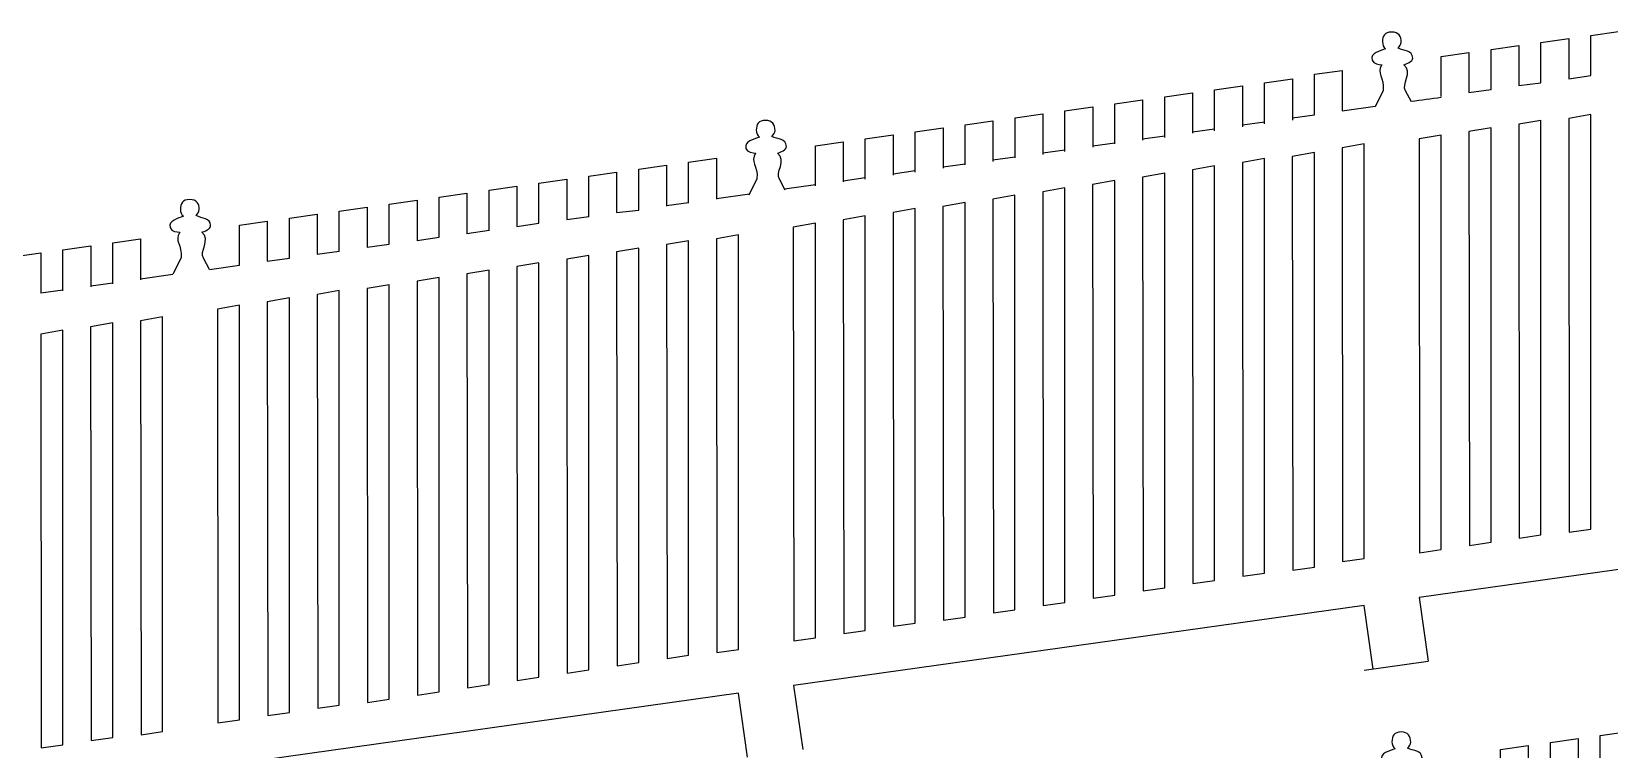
# Model space of a CAD drawing. Extents: x -294 to 276, y -108 to 146.
# Drawn here: x -222.2 to -151.1, y 92.9 to 125.3 of the extents above; entities that cross this region are included whole.
import ezdxf

# ---------------------------------------------------------------- set-up
doc = ezdxf.new("R2010")
doc.units = 0
doc.header["$MEASUREMENT"] = 0
doc.layers.add('OUTLINE', color=7, linetype='CONTINUOUS')

msp = doc.modelspace()

# ---------------------------------------------------------------- linework, layer by layer
at = {"layer": 'OUTLINE', "color": 1}
for points, knots in [([(-160.0467, 122.0899), (-160.0467, 122.0899), (-160.3145, 122.5941), (-160.3145, 122.5941), (-160.3145, 122.5941), (-160.5211, 122.8761), (-159.9635, 123.4279), (-160.3913, 123.7611), (-160.3913, 123.7611), (-160.2859, 123.7965), (-159.9875, 123.9039), (-159.9955, 124.0659), (-159.9955, 124.0659), (-160.0131, 124.4237), (-160.3833, 124.3719), (-160.6511, 124.5153), (-160.6511, 124.5153), (-160.5869, 124.5909), (-160.5095, 124.6831), (-160.5095, 124.7821), (-160.5095, 124.7821), (-160.5095, 125.0415), (-160.6215, 125.2385), (-160.9397, 125.2385), (-160.9397, 125.2385), (-161.2577, 125.2385), (-161.3569, 125.0547), (-161.3569, 124.7953), (-161.3569, 124.7953), (-161.3569, 124.6777), (-161.3035, 124.5439), (-161.2161, 124.4825), (-161.2161, 124.4825), (-161.4605, 124.3821), (-161.9121, 124.2971), (-161.8181, 123.9727), (-161.8181, 123.9727), (-161.7617, 123.7781), (-161.5147, 123.7879), (-161.3829, 123.7627), (-161.3829, 123.7627), (-161.6493, 123.3573), (-161.2619, 123.2075), (-161.3261, 122.6043), (-161.3261, 122.6043), (-161.3261, 122.6043), (-161.6901, 121.8713), (-161.6901, 121.8713)], [0, 0, 0, 0, 0.0769231, 0.0769231, 0.0769231, 0.0769231, 0.1538462, 0.1538462, 0.1538462, 0.1538462, 0.2307692, 0.2307692, 0.2307692, 0.2307692, 0.3076923, 0.3076923, 0.3076923, 0.3076923, 0.3846154, 0.3846154, 0.3846154, 0.3846154, 0.4615385, 0.4615385, 0.4615385, 0.4615385, 0.5384615, 0.5384615, 0.5384615, 0.5384615, 0.6153846, 0.6153846, 0.6153846, 0.6153846, 0.6923077, 0.6923077, 0.6923077, 0.6923077, 0.7692308, 0.7692308, 0.7692308, 0.7692308, 0.8461538, 0.8461538, 0.8461538, 0.8461538, 1, 1, 1, 1]), ([(-151.9713, 123.2797), (-151.9713, 123.2797), (-151.9713, 125.0851), (-151.9713, 125.0851), (-151.9713, 125.0851), (-151.9713, 125.0851), (-150.7183, 125.2609), (-150.7183, 125.2609), (-150.7183, 125.2609), (-150.7183, 125.2609), (-150.7183, 123.4385), (-150.7183, 123.4385)], [0, 0, 0, 0, 0.25, 0.25, 0.25, 0.25, 0.5, 0.5, 0.5, 0.5, 1, 1, 1, 1]), ([(-156.4663, 122.6437), (-156.4663, 122.6437), (-156.4663, 124.4545), (-156.4663, 124.4545), (-156.4663, 124.4545), (-156.4663, 124.4545), (-155.2137, 124.6303), (-155.2137, 124.6303), (-155.2137, 124.6303), (-155.2137, 124.6303), (-155.2137, 122.8253), (-155.2137, 122.8253)], [0, 0, 0, 0, 0.25, 0.25, 0.25, 0.25, 0.5, 0.5, 0.5, 0.5, 1, 1, 1, 1]), ([(-154.2189, 122.9545), (-154.2189, 122.9545), (-154.2189, 124.7697), (-154.2189, 124.7697), (-154.2189, 124.7697), (-154.2189, 124.7697), (-152.9661, 124.9455), (-152.9661, 124.9455), (-152.9661, 124.9455), (-152.9661, 124.9455), (-152.9661, 123.1277), (-152.9661, 123.1277)], [0, 0, 0, 0, 0.25, 0.25, 0.25, 0.25, 0.5, 0.5, 0.5, 0.5, 1, 1, 1, 1]), ([(-158.7137, 122.3349), (-158.7137, 122.3349), (-158.7137, 124.1391), (-158.7137, 124.1391), (-158.7137, 124.1391), (-158.7137, 124.1391), (-157.4613, 124.3149), (-157.4613, 124.3149), (-157.4613, 124.3149), (-157.4613, 124.3149), (-157.4613, 122.5105), (-157.4613, 122.5105)], [0, 0, 0, 0, 0.25, 0.25, 0.25, 0.25, 0.5, 0.5, 0.5, 0.5, 1, 1, 1, 1]), ([(-166.6693, 121.0981), (-166.6693, 121.0981), (-166.6693, 122.9451), (-166.6693, 122.9451), (-166.6693, 122.9451), (-166.6693, 122.9451), (-165.4143, 123.1211), (-165.4143, 123.1211), (-165.4143, 123.1211), (-165.4143, 123.1211), (-165.4143, 121.2717), (-165.4143, 121.2717)], [0, 0, 0, 0, 0.25, 0.25, 0.25, 0.25, 0.5, 0.5, 0.5, 0.5, 1, 1, 1, 1]), ([(-164.4243, 121.5089), (-164.4243, 121.5089), (-164.4243, 123.3359), (-164.4243, 123.3359), (-164.4243, 123.3359), (-164.4243, 123.3359), (-163.1713, 123.5117), (-163.1713, 123.5117), (-163.1713, 123.5117), (-163.1713, 123.5117), (-163.1713, 121.6845), (-163.1713, 121.6845)], [0, 0, 0, 0, 0.25, 0.25, 0.25, 0.25, 0.5, 0.5, 0.5, 0.5, 1, 1, 1, 1]), ([(-171.1643, 120.4765), (-171.1643, 120.4765), (-171.1643, 122.3145), (-171.1643, 122.3145), (-171.1643, 122.3145), (-171.1643, 122.3145), (-169.9103, 122.4903), (-169.9103, 122.4903), (-169.9103, 122.4903), (-169.9103, 122.4903), (-169.9103, 120.6831), (-169.9103, 120.6831)], [0, 0, 0, 0, 0.25, 0.25, 0.25, 0.25, 0.5, 0.5, 0.5, 0.5, 1, 1, 1, 1]), ([(-168.9167, 120.7873), (-168.9167, 120.7873), (-168.9167, 122.6297), (-168.9167, 122.6297), (-168.9167, 122.6297), (-168.9167, 122.6297), (-167.6625, 122.8057), (-167.6625, 122.8057), (-167.6625, 122.8057), (-167.6625, 122.8057), (-167.6625, 120.9607), (-167.6625, 120.9607)], [0, 0, 0, 0, 0.25, 0.25, 0.25, 0.25, 0.5, 0.5, 0.5, 0.5, 1, 1, 1, 1]), ([(-177.9067, 119.5627), (-177.9067, 119.5627), (-177.9067, 121.3685), (-177.9067, 121.3685), (-177.9067, 121.3685), (-177.9067, 121.3685), (-176.6531, 121.5443), (-176.6531, 121.5443), (-176.6531, 121.5443), (-176.6531, 121.5443), (-176.6531, 119.7175), (-176.6531, 119.7175)], [0, 0, 0, 0, 0.25, 0.25, 0.25, 0.25, 0.5, 0.5, 0.5, 0.5, 1, 1, 1, 1]), ([(-175.6591, 119.8549), (-175.6591, 119.8549), (-175.6591, 121.6839), (-175.6591, 121.6839), (-175.6591, 121.6839), (-175.6591, 121.6839), (-174.4051, 121.8597), (-174.4051, 121.8597), (-174.4051, 121.8597), (-174.4051, 121.8597), (-174.4051, 120.0533), (-174.4051, 120.0533)], [0, 0, 0, 0, 0.25, 0.25, 0.25, 0.25, 0.5, 0.5, 0.5, 0.5, 1, 1, 1, 1]), ([(-173.4117, 120.1925), (-173.4117, 120.1925), (-173.4117, 121.9991), (-173.4117, 121.9991), (-173.4117, 121.9991), (-173.4117, 121.9991), (-172.1583, 122.1749), (-172.1583, 122.1749), (-172.1583, 122.1749), (-172.1583, 122.1749), (-172.1583, 120.3681), (-172.1583, 120.3681)], [0, 0, 0, 0, 0.25, 0.25, 0.25, 0.25, 0.5, 0.5, 0.5, 0.5, 1, 1, 1, 1]), ([(-188.2519, 118.1075), (-188.2519, 118.1075), (-188.5197, 118.6117), (-188.5197, 118.6117), (-188.5197, 118.6117), (-188.7263, 118.8937), (-188.1687, 119.4455), (-188.5965, 119.7787), (-188.5965, 119.7787), (-188.4911, 119.8141), (-188.1927, 119.9215), (-188.2007, 120.0835), (-188.2007, 120.0835), (-188.2183, 120.4413), (-188.5885, 120.3895), (-188.8563, 120.5329), (-188.8563, 120.5329), (-188.7921, 120.6085), (-188.7147, 120.7007), (-188.7147, 120.7997), (-188.7147, 120.7997), (-188.7147, 121.0591), (-188.8267, 121.2561), (-189.1449, 121.2561), (-189.1449, 121.2561), (-189.4629, 121.2561), (-189.5621, 121.0723), (-189.5621, 120.8129), (-189.5621, 120.8129), (-189.5621, 120.6953), (-189.5087, 120.5615), (-189.4213, 120.5001), (-189.4213, 120.5001), (-189.6657, 120.3997), (-190.1173, 120.3147), (-190.0233, 119.9903), (-190.0233, 119.9903), (-189.9669, 119.7957), (-189.7199, 119.8055), (-189.5881, 119.7803), (-189.5881, 119.7803), (-189.8545, 119.3749), (-189.4671, 119.2251), (-189.5313, 118.6219), (-189.5313, 118.6219), (-189.5313, 118.6219), (-189.8953, 117.8889), (-189.8953, 117.8889)], [0, 0, 0, 0, 0.0769231, 0.0769231, 0.0769231, 0.0769231, 0.1538462, 0.1538462, 0.1538462, 0.1538462, 0.2307692, 0.2307692, 0.2307692, 0.2307692, 0.3076923, 0.3076923, 0.3076923, 0.3076923, 0.3846154, 0.3846154, 0.3846154, 0.3846154, 0.4615385, 0.4615385, 0.4615385, 0.4615385, 0.5384615, 0.5384615, 0.5384615, 0.5384615, 0.6153846, 0.6153846, 0.6153846, 0.6153846, 0.6923077, 0.6923077, 0.6923077, 0.6923077, 0.7692308, 0.7692308, 0.7692308, 0.7692308, 0.8461538, 0.8461538, 0.8461538, 0.8461538, 1, 1, 1, 1]), ([(-182.4017, 118.9225), (-182.4017, 118.9225), (-182.4017, 120.7377), (-182.4017, 120.7377), (-182.4017, 120.7377), (-182.4017, 120.7377), (-181.1489, 120.9135), (-181.1489, 120.9135), (-181.1489, 120.9135), (-181.1489, 120.9135), (-181.1489, 119.0957), (-181.1489, 119.0957)], [0, 0, 0, 0, 0.25, 0.25, 0.25, 0.25, 0.5, 0.5, 0.5, 0.5, 1, 1, 1, 1]), ([(-180.1541, 119.2477), (-180.1541, 119.2477), (-180.1541, 121.0531), (-180.1541, 121.0531), (-180.1541, 121.0531), (-180.1541, 121.0531), (-178.9011, 121.2289), (-178.9011, 121.2289), (-178.9011, 121.2289), (-178.9011, 121.2289), (-178.9011, 119.4065), (-178.9011, 119.4065)], [0, 0, 0, 0, 0.25, 0.25, 0.25, 0.25, 0.5, 0.5, 0.5, 0.5, 1, 1, 1, 1]), ([(-157.44, 102.097), (-157.44, 102.097), (-157.4627, 120.7483), (-157.4627, 120.7483), (-157.4627, 120.7483), (-157.4627, 120.7483), (-156.4669, 120.9252), (-156.4669, 120.9252), (-156.4669, 120.9252), (-156.4669, 120.9252), (-156.467, 102.2357), (-156.467, 102.2357), (-156.467, 102.2357), (-156.467, 102.2357), (-157.44, 102.097), (-157.44, 102.097)], [0, 0, 0, 0, 0.2, 0.2, 0.2, 0.2, 0.4, 0.4, 0.4, 0.4, 0.6, 0.6, 0.6, 0.6, 1, 1, 1, 1]), ([(-155.1928, 102.4276), (-155.1928, 102.4276), (-155.2155, 121.0789), (-155.2155, 121.0789), (-155.2155, 121.0789), (-155.2155, 121.0789), (-154.2197, 121.2558), (-154.2197, 121.2558), (-154.2197, 121.2558), (-154.2197, 121.2558), (-154.2198, 102.5663), (-154.2198, 102.5663), (-154.2198, 102.5663), (-154.2198, 102.5663), (-155.1928, 102.4276), (-155.1928, 102.4276)], [0, 0, 0, 0, 0.2, 0.2, 0.2, 0.2, 0.4, 0.4, 0.4, 0.4, 0.6, 0.6, 0.6, 0.6, 1, 1, 1, 1]), ([(-152.9456, 102.6922), (-152.9456, 102.6922), (-152.9683, 121.3435), (-152.9683, 121.3435), (-152.9683, 121.3435), (-152.9683, 121.3435), (-151.9725, 121.5204), (-151.9725, 121.5204), (-151.9725, 121.5204), (-151.9725, 121.5204), (-151.9726, 102.8309), (-151.9726, 102.8309), (-151.9726, 102.8309), (-151.9726, 102.8309), (-152.9456, 102.6922), (-152.9456, 102.6922)], [0, 0, 0, 0, 0.2, 0.2, 0.2, 0.2, 0.4, 0.4, 0.4, 0.4, 0.6, 0.6, 0.6, 0.6, 1, 1, 1, 1]), ([(-186.8965, 118.3029), (-186.8965, 118.3029), (-186.8965, 120.1071), (-186.8965, 120.1071), (-186.8965, 120.1071), (-186.8965, 120.1071), (-185.6441, 120.2829), (-185.6441, 120.2829), (-185.6441, 120.2829), (-185.6441, 120.2829), (-185.6441, 118.4785), (-185.6441, 118.4785)], [0, 0, 0, 0, 0.25, 0.25, 0.25, 0.25, 0.5, 0.5, 0.5, 0.5, 1, 1, 1, 1]), ([(-184.6491, 118.6117), (-184.6491, 118.6117), (-184.6491, 120.4225), (-184.6491, 120.4225), (-184.6491, 120.4225), (-184.6491, 120.4225), (-183.3965, 120.5983), (-183.3965, 120.5983), (-183.3965, 120.5983), (-183.3965, 120.5983), (-183.3965, 118.7933), (-183.3965, 118.7933)], [0, 0, 0, 0, 0.25, 0.25, 0.25, 0.25, 0.5, 0.5, 0.5, 0.5, 1, 1, 1, 1]), ([(-163.15, 101.3698), (-163.15, 101.3698), (-163.1727, 120.0211), (-163.1727, 120.0211), (-163.1727, 120.0211), (-163.1727, 120.0211), (-162.1769, 120.198), (-162.1769, 120.198), (-162.1769, 120.198), (-162.1769, 120.198), (-162.177, 101.5085), (-162.177, 101.5085), (-162.177, 101.5085), (-162.177, 101.5085), (-163.15, 101.3698), (-163.15, 101.3698)], [0, 0, 0, 0, 0.2, 0.2, 0.2, 0.2, 0.4, 0.4, 0.4, 0.4, 0.6, 0.6, 0.6, 0.6, 1, 1, 1, 1]), ([(-159.6872, 101.7664), (-159.6872, 101.7664), (-159.7099, 120.4177), (-159.7099, 120.4177), (-159.7099, 120.4177), (-159.7099, 120.4177), (-158.7141, 120.5946), (-158.7141, 120.5946), (-158.7141, 120.5946), (-158.7141, 120.5946), (-158.7142, 101.9051), (-158.7142, 101.9051), (-158.7142, 101.9051), (-158.7142, 101.9051), (-159.6872, 101.7664), (-159.6872, 101.7664)], [0, 0, 0, 0, 0.2, 0.2, 0.2, 0.2, 0.4, 0.4, 0.4, 0.4, 0.6, 0.6, 0.6, 0.6, 1, 1, 1, 1]), ([(-192.6071, 117.5235), (-192.6071, 117.5235), (-192.6071, 119.3705), (-192.6071, 119.3705), (-192.6071, 119.3705), (-192.6071, 119.3705), (-191.3521, 119.5465), (-191.3521, 119.5465), (-191.3521, 119.5465), (-191.3521, 119.5465), (-191.3521, 117.6971), (-191.3521, 117.6971)], [0, 0, 0, 0, 0.25, 0.25, 0.25, 0.25, 0.5, 0.5, 0.5, 0.5, 1, 1, 1, 1]), ([(-167.6446, 100.7082), (-167.6446, 100.7082), (-167.6673, 119.3595), (-167.6673, 119.3595), (-167.6673, 119.3595), (-167.6673, 119.3595), (-166.6715, 119.5364), (-166.6715, 119.5364), (-166.6715, 119.5364), (-166.6715, 119.5364), (-166.6716, 100.8469), (-166.6716, 100.8469), (-166.6716, 100.8469), (-166.6716, 100.8469), (-167.6446, 100.7082), (-167.6446, 100.7082)], [0, 0, 0, 0, 0.2, 0.2, 0.2, 0.2, 0.4, 0.4, 0.4, 0.4, 0.6, 0.6, 0.6, 0.6, 1, 1, 1, 1]), ([(-165.3974, 100.9728), (-165.3974, 100.9728), (-165.4201, 119.6241), (-165.4201, 119.6241), (-165.4201, 119.6241), (-165.4201, 119.6241), (-164.4243, 119.801), (-164.4243, 119.801), (-164.4243, 119.801), (-164.4243, 119.801), (-164.4244, 101.1115), (-164.4244, 101.1115), (-164.4244, 101.1115), (-164.4244, 101.1115), (-165.3974, 100.9728), (-165.3974, 100.9728)], [0, 0, 0, 0, 0.2, 0.2, 0.2, 0.2, 0.4, 0.4, 0.4, 0.4, 0.6, 0.6, 0.6, 0.6, 1, 1, 1, 1]), ([(-197.1021, 116.9019), (-197.1021, 116.9019), (-197.1021, 118.7399), (-197.1021, 118.7399), (-197.1021, 118.7399), (-197.1021, 118.7399), (-195.8481, 118.9157), (-195.8481, 118.9157), (-195.8481, 118.9157), (-195.8481, 118.9157), (-195.8481, 117.1085), (-195.8481, 117.1085)], [0, 0, 0, 0, 0.25, 0.25, 0.25, 0.25, 0.5, 0.5, 0.5, 0.5, 1, 1, 1, 1]), ([(-194.8545, 117.2127), (-194.8545, 117.2127), (-194.8545, 119.0551), (-194.8545, 119.0551), (-194.8545, 119.0551), (-194.8545, 119.0551), (-193.6003, 119.2311), (-193.6003, 119.2311), (-193.6003, 119.2311), (-193.6003, 119.2311), (-193.6003, 117.3861), (-193.6003, 117.3861)], [0, 0, 0, 0, 0.25, 0.25, 0.25, 0.25, 0.5, 0.5, 0.5, 0.5, 1, 1, 1, 1]), ([(-172.139, 100.0466), (-172.139, 100.0466), (-172.1617, 118.6979), (-172.1617, 118.6979), (-172.1617, 118.6979), (-172.1617, 118.6979), (-171.1659, 118.8748), (-171.1659, 118.8748), (-171.1659, 118.8748), (-171.1659, 118.8748), (-171.166, 100.1853), (-171.166, 100.1853), (-171.166, 100.1853), (-171.166, 100.1853), (-172.139, 100.0466), (-172.139, 100.0466)], [0, 0, 0, 0, 0.2, 0.2, 0.2, 0.2, 0.4, 0.4, 0.4, 0.4, 0.6, 0.6, 0.6, 0.6, 1, 1, 1, 1]), ([(-169.8918, 100.3774), (-169.8918, 100.3774), (-169.9145, 119.0287), (-169.9145, 119.0287), (-169.9145, 119.0287), (-169.9145, 119.0287), (-168.9187, 119.2056), (-168.9187, 119.2056), (-168.9187, 119.2056), (-168.9187, 119.2056), (-168.9188, 100.5161), (-168.9188, 100.5161), (-168.9188, 100.5161), (-168.9188, 100.5161), (-169.8918, 100.3774), (-169.8918, 100.3774)], [0, 0, 0, 0, 0.2, 0.2, 0.2, 0.2, 0.4, 0.4, 0.4, 0.4, 0.6, 0.6, 0.6, 0.6, 1, 1, 1, 1]), ([(-201.5969, 116.2803), (-201.5969, 116.2803), (-201.5969, 118.1093), (-201.5969, 118.1093), (-201.5969, 118.1093), (-201.5969, 118.1093), (-200.3429, 118.2851), (-200.3429, 118.2851), (-200.3429, 118.2851), (-200.3429, 118.2851), (-200.3429, 116.4787), (-200.3429, 116.4787)], [0, 0, 0, 0, 0.25, 0.25, 0.25, 0.25, 0.5, 0.5, 0.5, 0.5, 1, 1, 1, 1]), ([(-199.3495, 116.6179), (-199.3495, 116.6179), (-199.3495, 118.4245), (-199.3495, 118.4245), (-199.3495, 118.4245), (-199.3495, 118.4245), (-198.0961, 118.6003), (-198.0961, 118.6003), (-198.0961, 118.6003), (-198.0961, 118.6003), (-198.0961, 116.7935), (-198.0961, 116.7935)], [0, 0, 0, 0, 0.25, 0.25, 0.25, 0.25, 0.5, 0.5, 0.5, 0.5, 1, 1, 1, 1]), ([(-176.6336, 99.385), (-176.6336, 99.385), (-176.6563, 118.0363), (-176.6563, 118.0363), (-176.6563, 118.0363), (-176.6563, 118.0363), (-175.6605, 118.2132), (-175.6605, 118.2132), (-175.6605, 118.2132), (-175.6605, 118.2132), (-175.6606, 99.5237), (-175.6606, 99.5237), (-175.6606, 99.5237), (-175.6606, 99.5237), (-176.6336, 99.385), (-176.6336, 99.385)], [0, 0, 0, 0, 0.2, 0.2, 0.2, 0.2, 0.4, 0.4, 0.4, 0.4, 0.6, 0.6, 0.6, 0.6, 1, 1, 1, 1]), ([(-174.3862, 99.7158), (-174.3862, 99.7158), (-174.4089, 118.3671), (-174.4089, 118.3671), (-174.4089, 118.3671), (-174.4089, 118.3671), (-173.4131, 118.544), (-173.4131, 118.544), (-173.4131, 118.544), (-173.4131, 118.544), (-173.4132, 99.8545), (-173.4132, 99.8545), (-173.4132, 99.8545), (-173.4132, 99.8545), (-174.3862, 99.7158), (-174.3862, 99.7158)], [0, 0, 0, 0, 0.2, 0.2, 0.2, 0.2, 0.4, 0.4, 0.4, 0.4, 0.6, 0.6, 0.6, 0.6, 1, 1, 1, 1]), ([(-214.1875, 114.5393), (-214.1875, 114.5393), (-214.4553, 115.0435), (-214.4553, 115.0435), (-214.4553, 115.0435), (-214.6619, 115.3255), (-214.1043, 115.8773), (-214.5321, 116.2105), (-214.5321, 116.2105), (-214.4267, 116.2459), (-214.1283, 116.3533), (-214.1363, 116.5153), (-214.1363, 116.5153), (-214.1539, 116.8731), (-214.5241, 116.8213), (-214.7919, 116.9647), (-214.7919, 116.9647), (-214.7277, 117.0403), (-214.6503, 117.1325), (-214.6503, 117.2315), (-214.6503, 117.2315), (-214.6503, 117.4909), (-214.7623, 117.6879), (-215.0805, 117.6879), (-215.0805, 117.6879), (-215.3985, 117.6879), (-215.4977, 117.5041), (-215.4977, 117.2447), (-215.4977, 117.2447), (-215.4977, 117.1271), (-215.4443, 116.9933), (-215.3569, 116.9319), (-215.3569, 116.9319), (-215.6013, 116.8315), (-216.0529, 116.7465), (-215.9589, 116.4221), (-215.9589, 116.4221), (-215.9025, 116.2275), (-215.6555, 116.2373), (-215.5237, 116.2121), (-215.5237, 116.2121), (-215.7901, 115.8067), (-215.4027, 115.6569), (-215.4669, 115.0537), (-215.4669, 115.0537), (-215.4669, 115.0537), (-215.8309, 114.3207), (-215.8309, 114.3207)], [0, 0, 0, 0, 0.0769231, 0.0769231, 0.0769231, 0.0769231, 0.1538462, 0.1538462, 0.1538462, 0.1538462, 0.2307692, 0.2307692, 0.2307692, 0.2307692, 0.3076923, 0.3076923, 0.3076923, 0.3076923, 0.3846154, 0.3846154, 0.3846154, 0.3846154, 0.4615385, 0.4615385, 0.4615385, 0.4615385, 0.5384615, 0.5384615, 0.5384615, 0.5384615, 0.6153846, 0.6153846, 0.6153846, 0.6153846, 0.6923077, 0.6923077, 0.6923077, 0.6923077, 0.7692308, 0.7692308, 0.7692308, 0.7692308, 0.8461538, 0.8461538, 0.8461538, 0.8461538, 1, 1, 1, 1]), ([(-208.3395, 115.3479), (-208.3395, 115.3479), (-208.3395, 117.1631), (-208.3395, 117.1631), (-208.3395, 117.1631), (-208.3395, 117.1631), (-207.0867, 117.3389), (-207.0867, 117.3389), (-207.0867, 117.3389), (-207.0867, 117.3389), (-207.0867, 115.5211), (-207.0867, 115.5211)], [0, 0, 0, 0, 0.25, 0.25, 0.25, 0.25, 0.5, 0.5, 0.5, 0.5, 1, 1, 1, 1]), ([(-206.0919, 115.6731), (-206.0919, 115.6731), (-206.0919, 117.4785), (-206.0919, 117.4785), (-206.0919, 117.4785), (-206.0919, 117.4785), (-204.8389, 117.6543), (-204.8389, 117.6543), (-204.8389, 117.6543), (-204.8389, 117.6543), (-204.8389, 115.8319), (-204.8389, 115.8319)], [0, 0, 0, 0, 0.25, 0.25, 0.25, 0.25, 0.5, 0.5, 0.5, 0.5, 1, 1, 1, 1]), ([(-203.8445, 115.9881), (-203.8445, 115.9881), (-203.8445, 117.7939), (-203.8445, 117.7939), (-203.8445, 117.7939), (-203.8445, 117.7939), (-202.5909, 117.9697), (-202.5909, 117.9697), (-202.5909, 117.9697), (-202.5909, 117.9697), (-202.5909, 116.1429), (-202.5909, 116.1429)], [0, 0, 0, 0, 0.25, 0.25, 0.25, 0.25, 0.5, 0.5, 0.5, 0.5, 1, 1, 1, 1]), ([(-183.3752, 98.4588), (-183.3752, 98.4588), (-183.3979, 117.1101), (-183.3979, 117.1101), (-183.3979, 117.1101), (-183.3979, 117.1101), (-182.4021, 117.287), (-182.4021, 117.287), (-182.4021, 117.287), (-182.4021, 117.287), (-182.4022, 98.5975), (-182.4022, 98.5975), (-182.4022, 98.5975), (-182.4022, 98.5975), (-183.3752, 98.4588), (-183.3752, 98.4588)], [0, 0, 0, 0, 0.2, 0.2, 0.2, 0.2, 0.4, 0.4, 0.4, 0.4, 0.6, 0.6, 0.6, 0.6, 1, 1, 1, 1]), ([(-181.128, 98.7234), (-181.128, 98.7234), (-181.1507, 117.3747), (-181.1507, 117.3747), (-181.1507, 117.3747), (-181.1507, 117.3747), (-180.1549, 117.5516), (-180.1549, 117.5516), (-180.1549, 117.5516), (-180.1549, 117.5516), (-180.155, 98.8621), (-180.155, 98.8621), (-180.155, 98.8621), (-180.155, 98.8621), (-181.128, 98.7234), (-181.128, 98.7234)], [0, 0, 0, 0, 0.2, 0.2, 0.2, 0.2, 0.4, 0.4, 0.4, 0.4, 0.6, 0.6, 0.6, 0.6, 1, 1, 1, 1]), ([(-178.8808, 99.0542), (-178.8808, 99.0542), (-178.9035, 117.7055), (-178.9035, 117.7055), (-178.9035, 117.7055), (-178.9035, 117.7055), (-177.9077, 117.8824), (-177.9077, 117.8824), (-177.9077, 117.8824), (-177.9077, 117.8824), (-177.9078, 99.1929), (-177.9078, 99.1929), (-177.9078, 99.1929), (-177.9078, 99.1929), (-178.8808, 99.0542), (-178.8808, 99.0542)], [0, 0, 0, 0, 0.2, 0.2, 0.2, 0.2, 0.4, 0.4, 0.4, 0.4, 0.6, 0.6, 0.6, 0.6, 1, 1, 1, 1]), ([(-212.8343, 114.7283), (-212.8343, 114.7283), (-212.8343, 116.5325), (-212.8343, 116.5325), (-212.8343, 116.5325), (-212.8343, 116.5325), (-211.5819, 116.7083), (-211.5819, 116.7083), (-211.5819, 116.7083), (-211.5819, 116.7083), (-211.5819, 114.9039), (-211.5819, 114.9039)], [0, 0, 0, 0, 0.25, 0.25, 0.25, 0.25, 0.5, 0.5, 0.5, 0.5, 1, 1, 1, 1]), ([(-210.5869, 115.0371), (-210.5869, 115.0371), (-210.5869, 116.8479), (-210.5869, 116.8479), (-210.5869, 116.8479), (-210.5869, 116.8479), (-209.3343, 117.0237), (-209.3343, 117.0237), (-209.3343, 117.0237), (-209.3343, 117.0237), (-209.3343, 115.2187), (-209.3343, 115.2187)], [0, 0, 0, 0, 0.25, 0.25, 0.25, 0.25, 0.5, 0.5, 0.5, 0.5, 1, 1, 1, 1]), ([(-187.8696, 97.7976), (-187.8696, 97.7976), (-187.8923, 116.4489), (-187.8923, 116.4489), (-187.8923, 116.4489), (-187.8923, 116.4489), (-186.8965, 116.6258), (-186.8965, 116.6258), (-186.8965, 116.6258), (-186.8965, 116.6258), (-186.8966, 97.9363), (-186.8966, 97.9363), (-186.8966, 97.9363), (-186.8966, 97.9363), (-187.8696, 97.7976), (-187.8696, 97.7976)], [0, 0, 0, 0, 0.2, 0.2, 0.2, 0.2, 0.4, 0.4, 0.4, 0.4, 0.6, 0.6, 0.6, 0.6, 1, 1, 1, 1]), ([(-185.6224, 98.1282), (-185.6224, 98.1282), (-185.6451, 116.7795), (-185.6451, 116.7795), (-185.6451, 116.7795), (-185.6451, 116.7795), (-184.6493, 116.9564), (-184.6493, 116.9564), (-184.6493, 116.9564), (-184.6493, 116.9564), (-184.6494, 98.2669), (-184.6494, 98.2669), (-184.6494, 98.2669), (-184.6494, 98.2669), (-185.6224, 98.1282), (-185.6224, 98.1282)], [0, 0, 0, 0, 0.2, 0.2, 0.2, 0.2, 0.4, 0.4, 0.4, 0.4, 0.6, 0.6, 0.6, 0.6, 1, 1, 1, 1]), ([(-218.5447, 113.8871), (-218.5447, 113.8871), (-218.5447, 115.7341), (-218.5447, 115.7341), (-218.5447, 115.7341), (-218.5447, 115.7341), (-217.2897, 115.9101), (-217.2897, 115.9101), (-217.2897, 115.9101), (-217.2897, 115.9101), (-217.2897, 114.0607), (-217.2897, 114.0607)], [0, 0, 0, 0, 0.25, 0.25, 0.25, 0.25, 0.5, 0.5, 0.5, 0.5, 1, 1, 1, 1]), ([(-191.3326, 97.2686), (-191.3326, 97.2686), (-191.3553, 115.9199), (-191.3553, 115.9199), (-191.3553, 115.9199), (-191.3553, 115.9199), (-190.3595, 116.0968), (-190.3595, 116.0968), (-190.3595, 116.0968), (-190.3595, 116.0968), (-190.3596, 97.4073), (-190.3596, 97.4073), (-190.3596, 97.4073), (-190.3596, 97.4073), (-191.3326, 97.2686), (-191.3326, 97.2686)], [0, 0, 0, 0, 0.2, 0.2, 0.2, 0.2, 0.4, 0.4, 0.4, 0.4, 0.6, 0.6, 0.6, 0.6, 1, 1, 1, 1]), ([(-223.0397, 113.2655), (-223.0397, 113.2655), (-223.0397, 115.1035), (-223.0397, 115.1035), (-223.0397, 115.1035), (-223.0397, 115.1035), (-221.7857, 115.2793), (-221.7857, 115.2793), (-221.7857, 115.2793), (-221.7857, 115.2793), (-221.7857, 113.4721), (-221.7857, 113.4721)], [0, 0, 0, 0, 0.25, 0.25, 0.25, 0.25, 0.5, 0.5, 0.5, 0.5, 1, 1, 1, 1]), ([(-220.7921, 113.5763), (-220.7921, 113.5763), (-220.7921, 115.4187), (-220.7921, 115.4187), (-220.7921, 115.4187), (-220.7921, 115.4187), (-219.5379, 115.5947), (-219.5379, 115.5947), (-219.5379, 115.5947), (-219.5379, 115.5947), (-219.5379, 113.7497), (-219.5379, 113.7497)], [0, 0, 0, 0, 0.25, 0.25, 0.25, 0.25, 0.5, 0.5, 0.5, 0.5, 1, 1, 1, 1]), ([(-198.0752, 96.3424), (-198.0752, 96.3424), (-198.0979, 114.9937), (-198.0979, 114.9937), (-198.0979, 114.9937), (-198.0979, 114.9937), (-197.1021, 115.1706), (-197.1021, 115.1706), (-197.1021, 115.1706), (-197.1021, 115.1706), (-197.1022, 96.4811), (-197.1022, 96.4811), (-197.1022, 96.4811), (-197.1022, 96.4811), (-198.0752, 96.3424), (-198.0752, 96.3424)], [0, 0, 0, 0, 0.2, 0.2, 0.2, 0.2, 0.4, 0.4, 0.4, 0.4, 0.6, 0.6, 0.6, 0.6, 1, 1, 1, 1]), ([(-195.8276, 96.6732), (-195.8276, 96.6732), (-195.8503, 115.3245), (-195.8503, 115.3245), (-195.8503, 115.3245), (-195.8503, 115.3245), (-194.8545, 115.5014), (-194.8545, 115.5014), (-194.8545, 115.5014), (-194.8545, 115.5014), (-194.8546, 96.8119), (-194.8546, 96.8119), (-194.8546, 96.8119), (-194.8546, 96.8119), (-195.8276, 96.6732), (-195.8276, 96.6732)], [0, 0, 0, 0, 0.2, 0.2, 0.2, 0.2, 0.4, 0.4, 0.4, 0.4, 0.6, 0.6, 0.6, 0.6, 1, 1, 1, 1]), ([(-193.5802, 97.004), (-193.5802, 97.004), (-193.6029, 115.6553), (-193.6029, 115.6553), (-193.6029, 115.6553), (-193.6029, 115.6553), (-192.6071, 115.8322), (-192.6071, 115.8322), (-192.6071, 115.8322), (-192.6071, 115.8322), (-192.6072, 97.1427), (-192.6072, 97.1427), (-192.6072, 97.1427), (-192.6072, 97.1427), (-193.5802, 97.004), (-193.5802, 97.004)], [0, 0, 0, 0, 0.2, 0.2, 0.2, 0.2, 0.4, 0.4, 0.4, 0.4, 0.6, 0.6, 0.6, 0.6, 1, 1, 1, 1]), ([(-202.57, 95.6808), (-202.57, 95.6808), (-202.5927, 114.3321), (-202.5927, 114.3321), (-202.5927, 114.3321), (-202.5927, 114.3321), (-201.5969, 114.509), (-201.5969, 114.509), (-201.5969, 114.509), (-201.5969, 114.509), (-201.597, 95.8195), (-201.597, 95.8195), (-201.597, 95.8195), (-201.597, 95.8195), (-202.57, 95.6808), (-202.57, 95.6808)], [0, 0, 0, 0, 0.2, 0.2, 0.2, 0.2, 0.4, 0.4, 0.4, 0.4, 0.6, 0.6, 0.6, 0.6, 1, 1, 1, 1]), ([(-200.3226, 96.0116), (-200.3226, 96.0116), (-200.3453, 114.6629), (-200.3453, 114.6629), (-200.3453, 114.6629), (-200.3453, 114.6629), (-199.3495, 114.8398), (-199.3495, 114.8398), (-199.3495, 114.8398), (-199.3495, 114.8398), (-199.3496, 96.1503), (-199.3496, 96.1503), (-199.3496, 96.1503), (-199.3496, 96.1503), (-200.3226, 96.0116), (-200.3226, 96.0116)], [0, 0, 0, 0, 0.2, 0.2, 0.2, 0.2, 0.4, 0.4, 0.4, 0.4, 0.6, 0.6, 0.6, 0.6, 1, 1, 1, 1]), ([(-207.065, 95.0192), (-207.065, 95.0192), (-207.0877, 113.6705), (-207.0877, 113.6705), (-207.0877, 113.6705), (-207.0877, 113.6705), (-206.0919, 113.8474), (-206.0919, 113.8474), (-206.0919, 113.8474), (-206.0919, 113.8474), (-206.092, 95.1579), (-206.092, 95.1579), (-206.092, 95.1579), (-206.092, 95.1579), (-207.065, 95.0192), (-207.065, 95.0192)], [0, 0, 0, 0, 0.2, 0.2, 0.2, 0.2, 0.4, 0.4, 0.4, 0.4, 0.6, 0.6, 0.6, 0.6, 1, 1, 1, 1]), ([(-204.8176, 95.35), (-204.8176, 95.35), (-204.8403, 114.0013), (-204.8403, 114.0013), (-204.8403, 114.0013), (-204.8403, 114.0013), (-203.8445, 114.1782), (-203.8445, 114.1782), (-203.8445, 114.1782), (-203.8445, 114.1782), (-203.8446, 95.4887), (-203.8446, 95.4887), (-203.8446, 95.4887), (-203.8446, 95.4887), (-204.8176, 95.35), (-204.8176, 95.35)], [0, 0, 0, 0, 0.2, 0.2, 0.2, 0.2, 0.4, 0.4, 0.4, 0.4, 0.6, 0.6, 0.6, 0.6, 1, 1, 1, 1]), ([(-211.56, 94.424), (-211.56, 94.424), (-211.5827, 113.0753), (-211.5827, 113.0753), (-211.5827, 113.0753), (-211.5827, 113.0753), (-210.5869, 113.2522), (-210.5869, 113.2522), (-210.5869, 113.2522), (-210.5869, 113.2522), (-210.587, 94.5627), (-210.587, 94.5627), (-210.587, 94.5627), (-210.587, 94.5627), (-211.56, 94.424), (-211.56, 94.424)], [0, 0, 0, 0, 0.2, 0.2, 0.2, 0.2, 0.4, 0.4, 0.4, 0.4, 0.6, 0.6, 0.6, 0.6, 1, 1, 1, 1]), ([(-209.3126, 94.7546), (-209.3126, 94.7546), (-209.3353, 113.4059), (-209.3353, 113.4059), (-209.3353, 113.4059), (-209.3353, 113.4059), (-208.3395, 113.5828), (-208.3395, 113.5828), (-208.3395, 113.5828), (-208.3395, 113.5828), (-208.3396, 94.8933), (-208.3396, 94.8933), (-208.3396, 94.8933), (-208.3396, 94.8933), (-209.3126, 94.7546), (-209.3126, 94.7546)], [0, 0, 0, 0, 0.2, 0.2, 0.2, 0.2, 0.4, 0.4, 0.4, 0.4, 0.6, 0.6, 0.6, 0.6, 1, 1, 1, 1]), ([(-217.2702, 93.5644), (-217.2702, 93.5644), (-217.2929, 112.2157), (-217.2929, 112.2157), (-217.2929, 112.2157), (-217.2929, 112.2157), (-216.2971, 112.3926), (-216.2971, 112.3926), (-216.2971, 112.3926), (-216.2971, 112.3926), (-216.2972, 93.7031), (-216.2972, 93.7031), (-216.2972, 93.7031), (-216.2972, 93.7031), (-217.2702, 93.5644), (-217.2702, 93.5644)], [0, 0, 0, 0, 0.2, 0.2, 0.2, 0.2, 0.4, 0.4, 0.4, 0.4, 0.6, 0.6, 0.6, 0.6, 1, 1, 1, 1]), ([(-213.8074, 94.0934), (-213.8074, 94.0934), (-213.8301, 112.7447), (-213.8301, 112.7447), (-213.8301, 112.7447), (-213.8301, 112.7447), (-212.8343, 112.9216), (-212.8343, 112.9216), (-212.8343, 112.9216), (-212.8343, 112.9216), (-212.8344, 94.2321), (-212.8344, 94.2321), (-212.8344, 94.2321), (-212.8344, 94.2321), (-213.8074, 94.0934), (-213.8074, 94.0934)], [0, 0, 0, 0, 0.2, 0.2, 0.2, 0.2, 0.4, 0.4, 0.4, 0.4, 0.6, 0.6, 0.6, 0.6, 1, 1, 1, 1]), ([(-221.7652, 92.969), (-221.7652, 92.969), (-221.7879, 111.6203), (-221.7879, 111.6203), (-221.7879, 111.6203), (-221.7879, 111.6203), (-220.7921, 111.7972), (-220.7921, 111.7972), (-220.7921, 111.7972), (-220.7921, 111.7972), (-220.7922, 93.1077), (-220.7922, 93.1077), (-220.7922, 93.1077), (-220.7922, 93.1077), (-221.7652, 92.969), (-221.7652, 92.969)], [0, 0, 0, 0, 0.2, 0.2, 0.2, 0.2, 0.4, 0.4, 0.4, 0.4, 0.6, 0.6, 0.6, 0.6, 1, 1, 1, 1]), ([(-219.5178, 93.2998), (-219.5178, 93.2998), (-219.5405, 111.9511), (-219.5405, 111.9511), (-219.5405, 111.9511), (-219.5405, 111.9511), (-218.5447, 112.128), (-218.5447, 112.128), (-218.5447, 112.128), (-218.5447, 112.128), (-218.5448, 93.4385), (-218.5448, 93.4385), (-218.5448, 93.4385), (-218.5448, 93.4385), (-219.5178, 93.2998), (-219.5178, 93.2998)], [0, 0, 0, 0, 0.2, 0.2, 0.2, 0.2, 0.4, 0.4, 0.4, 0.4, 0.6, 0.6, 0.6, 0.6, 1, 1, 1, 1]), ([(-133.5915, 100.4999), (-133.5915, 100.4999), (-133.9945, 103.3555), (-133.9945, 103.3555), (-133.9945, 103.3555), (-133.9945, 103.3555), (-159.6985, 99.743), (-159.6985, 99.743), (-159.6985, 99.743), (-159.6985, 99.743), (-159.2935, 96.8733), (-159.2935, 96.8733)], [0, 0, 0, 0, 0.25, 0.25, 0.25, 0.25, 0.5, 0.5, 0.5, 0.5, 1, 1, 1, 1]), ([(-161.7717, 96.5236), (-161.7717, 96.5236), (-162.1769, 99.3947), (-162.1769, 99.3947), (-162.1769, 99.3947), (-162.1769, 99.3947), (-187.8775, 95.7827), (-187.8775, 95.7827), (-187.8775, 95.7827), (-187.8775, 95.7827), (-187.4703, 92.8975), (-187.4703, 92.8975)], [0, 0, 0, 0, 0.25, 0.25, 0.25, 0.25, 0.5, 0.5, 0.5, 0.5, 1, 1, 1, 1]), ([(-189.9523, 92.5473), (-189.9523, 92.5473), (-190.3597, 95.4339), (-190.3597, 95.4339), (-190.3597, 95.4339), (-190.3597, 95.4339), (-213.8187, 92.1369), (-213.8187, 92.1369), (-213.8187, 92.1369), (-213.8187, 92.1369), (-213.4095, 89.2374), (-213.4095, 89.2374)], [0, 0, 0, 0, 0.25, 0.25, 0.25, 0.25, 0.5, 0.5, 0.5, 0.5, 1, 1, 1, 1]), ([(-159.6211, 90.5376), (-159.6211, 90.5376), (-159.8889, 91.0418), (-159.8889, 91.0418), (-159.8889, 91.0418), (-160.0955, 91.3238), (-159.5379, 91.8756), (-159.9657, 92.2088), (-159.9657, 92.2088), (-159.8603, 92.2442), (-159.5619, 92.3516), (-159.5699, 92.5136), (-159.5699, 92.5136), (-159.5875, 92.8714), (-159.9577, 92.8196), (-160.2255, 92.963), (-160.2255, 92.963), (-160.1613, 93.0386), (-160.0839, 93.1308), (-160.0839, 93.2298), (-160.0839, 93.2298), (-160.0839, 93.4892), (-160.1959, 93.6862), (-160.5141, 93.6862), (-160.5141, 93.6862), (-160.8321, 93.6862), (-160.9313, 93.5024), (-160.9313, 93.243), (-160.9313, 93.243), (-160.9313, 93.1254), (-160.8779, 92.9916), (-160.7905, 92.9302), (-160.7905, 92.9302), (-161.0349, 92.8298), (-161.4865, 92.7448), (-161.3925, 92.4204), (-161.3925, 92.4204), (-161.3361, 92.2258), (-161.0891, 92.2356), (-160.9573, 92.2104), (-160.9573, 92.2104), (-161.2237, 91.805), (-160.8363, 91.6552), (-160.9005, 91.052), (-160.9005, 91.052), (-160.9005, 91.052), (-161.2645, 90.319), (-161.2645, 90.319)], [0, 0, 0, 0, 0.0769231, 0.0769231, 0.0769231, 0.0769231, 0.1538462, 0.1538462, 0.1538462, 0.1538462, 0.2307692, 0.2307692, 0.2307692, 0.2307692, 0.3076923, 0.3076923, 0.3076923, 0.3076923, 0.3846154, 0.3846154, 0.3846154, 0.3846154, 0.4615385, 0.4615385, 0.4615385, 0.4615385, 0.5384615, 0.5384615, 0.5384615, 0.5384615, 0.6153846, 0.6153846, 0.6153846, 0.6153846, 0.6923077, 0.6923077, 0.6923077, 0.6923077, 0.7692308, 0.7692308, 0.7692308, 0.7692308, 0.8461538, 0.8461538, 0.8461538, 0.8461538, 1, 1, 1, 1]), ([(-153.7933, 91.4022), (-153.7933, 91.4022), (-153.7933, 93.2174), (-153.7933, 93.2174), (-153.7933, 93.2174), (-153.7933, 93.2174), (-152.5405, 93.3932), (-152.5405, 93.3932), (-152.5405, 93.3932), (-152.5405, 93.3932), (-152.5405, 91.5754), (-152.5405, 91.5754)], [0, 0, 0, 0, 0.25, 0.25, 0.25, 0.25, 0.5, 0.5, 0.5, 0.5, 1, 1, 1, 1]), ([(-151.5457, 91.7274), (-151.5457, 91.7274), (-151.5457, 93.5328), (-151.5457, 93.5328), (-151.5457, 93.5328), (-151.5457, 93.5328), (-150.2927, 93.7086), (-150.2927, 93.7086), (-150.2927, 93.7086), (-150.2927, 93.7086), (-150.2927, 91.8862), (-150.2927, 91.8862)], [0, 0, 0, 0, 0.25, 0.25, 0.25, 0.25, 0.5, 0.5, 0.5, 0.5, 1, 1, 1, 1]), ([(-156.0407, 91.0914), (-156.0407, 91.0914), (-156.0407, 92.9022), (-156.0407, 92.9022), (-156.0407, 92.9022), (-156.0407, 92.9022), (-154.7881, 93.078), (-154.7881, 93.078), (-154.7881, 93.078), (-154.7881, 93.078), (-154.7881, 91.273), (-154.7881, 91.273)], [0, 0, 0, 0, 0.25, 0.25, 0.25, 0.25, 0.5, 0.5, 0.5, 0.5, 1, 1, 1, 1])]:
    msp.add_open_spline(points, degree=3, knots=knots, dxfattribs=at)
for points in [[(-155.2137, 122.8253), (-155.2137, 122.8253), (-154.2189, 122.9545), (-154.2189, 122.9545)], [(-152.9661, 123.1277), (-152.9661, 123.1277), (-151.9713, 123.2797), (-151.9713, 123.2797)], [(-160.0627, 122.1201), (-159.6135, 122.1797), (-159.1639, 122.2401), (-158.7137, 122.3009)], [(-157.4613, 122.5105), (-157.4613, 122.5105), (-156.4663, 122.6437), (-156.4663, 122.6437)], [(-163.1713, 121.6841), (-163.1713, 121.6841), (-161.6789, 121.8935), (-161.6789, 121.8935)], [(-169.9103, 120.7397), (-169.9103, 120.7397), (-168.9167, 120.8789), (-168.9167, 120.8789)], [(-167.6625, 121.0547), (-167.6625, 121.0547), (-166.6693, 121.1937), (-166.6693, 121.1937)], [(-165.4143, 121.3697), (-165.4143, 121.3697), (-164.4241, 121.5083), (-164.4241, 121.5083)], [(-174.4051, 120.1099), (-174.4051, 120.1099), (-173.4115, 120.2489), (-173.4115, 120.2489)], [(-172.1581, 120.4247), (-172.1581, 120.4247), (-171.1643, 120.5639), (-171.1643, 120.5639)], [(-178.9011, 119.4799), (-178.9011, 119.4799), (-177.9067, 119.6191), (-177.9067, 119.6191)], [(-176.6531, 119.7949), (-176.6531, 119.7949), (-175.6591, 119.9341), (-175.6591, 119.9341)], [(-183.3965, 118.8501), (-183.3965, 118.8501), (-182.4017, 118.9893), (-182.4017, 118.9893)], [(-181.1489, 119.1649), (-181.1489, 119.1649), (-180.1541, 119.3043), (-180.1541, 119.3043)], [(-188.2827, 118.1657), (-188.2827, 118.1657), (-186.8965, 118.3597), (-186.8965, 118.3597)], [(-185.6441, 118.5353), (-185.6441, 118.5353), (-184.6491, 118.6745), (-184.6491, 118.6745)], [(-193.6003, 117.4207), (-193.6003, 117.4207), (-192.6071, 117.5597), (-192.6071, 117.5597)], [(-191.3521, 117.7357), (-191.3521, 117.7357), (-189.8679, 117.9437), (-189.8679, 117.9437)], [(-200.3425, 116.4769), (-200.3425, 116.4769), (-199.3491, 116.6159), (-199.3491, 116.6159)], [(-198.0961, 116.7935), (-198.0961, 116.7935), (-197.1021, 116.9299), (-197.1021, 116.9299)], [(-195.8481, 117.1085), (-195.8481, 117.1085), (-194.8545, 117.2127), (-194.8545, 117.2127)], [(-204.8389, 115.8477), (-204.8389, 115.8477), (-203.8443, 115.9869), (-203.8443, 115.9869)], [(-202.5909, 116.1623), (-202.5909, 116.1623), (-201.5969, 116.3013), (-201.5969, 116.3013)], [(-209.3341, 115.2185), (-209.3341, 115.2185), (-208.3393, 115.3577), (-208.3393, 115.3577)], [(-207.0865, 115.5331), (-207.0865, 115.5331), (-206.0917, 115.6723), (-206.0917, 115.6723)], [(-214.1875, 114.5393), (-214.1875, 114.5393), (-212.8341, 114.7285), (-212.8341, 114.7285)], [(-211.5819, 114.9039), (-211.5819, 114.9039), (-210.5867, 115.0431), (-210.5867, 115.0431)], [(-219.5379, 113.7975), (-219.5379, 113.7975), (-218.5447, 113.9375), (-218.5447, 113.9375)], [(-217.2897, 114.1147), (-217.2897, 114.1147), (-215.8309, 114.3207), (-215.8309, 114.3207)], [(-221.7857, 113.4803), (-221.7857, 113.4803), (-220.7921, 113.6205), (-220.7921, 113.6205)], [(-162.1769, 96.4664), (-162.1769, 96.4664), (-159.2934, 96.8732), (-159.2934, 96.8732)]]:
    msp.add_open_spline(points, degree=3, dxfattribs=at)

doc.saveas('drawing.dxf')
